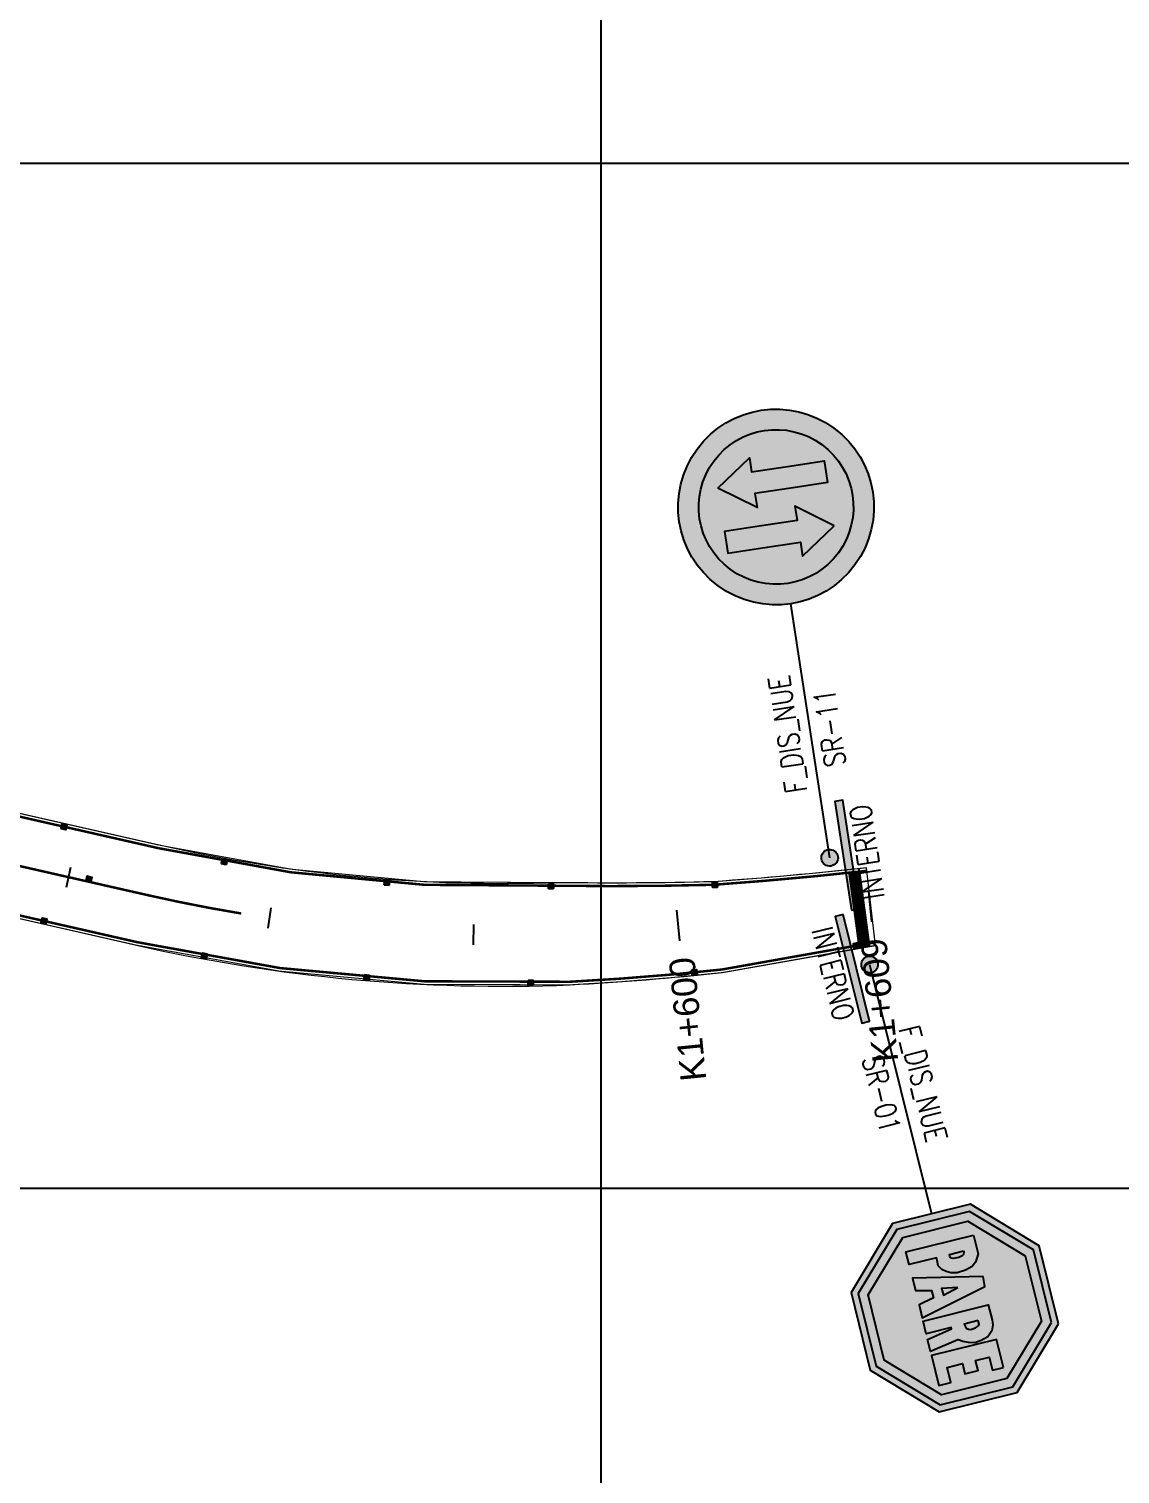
# Model space of a CAD drawing. Header units: metres. Extents: x 5050567 to 5051779, y 2427177 to 2427777.
# Drawn here: x 5051622.1 to 5051675.3, y 2427636.1 to 2427706.6 of the extents above; entities that cross this region are included whole.
import ezdxf
from ezdxf.enums import TextEntityAlignment as Align

# ---------------------------------------------------------------- set-up
doc = ezdxf.new("R2010")
doc.units = ezdxf.units.M
for name, color, linetype in [('C-ROAD-EJE PROYECTADO', 1, 'Continuous'), ('CVD-ALI-STA-MIN-CD', 7, 'Continuous'), ('GEN-COORD-IMPAR', 8, 'Continuous'), ('Sen_Horizontal', 250, 'Continuous'), ('Sen_Vert_Reglamentarias', 7, 'Continuous'), ('SPI-C-ROAD-STAN-MAJR', 7, 'Continuous'), ('TACHAS', 7, 'Continuous')]:
    doc.layers.add(name, color=color, linetype=linetype)
doc.layers.add('SEN_BASE_DEM', color=7, linetype='Continuous', lineweight=13, true_color=0xffffff)
doc.styles.add('Romans', font='romans.shx', dxfattribs={"height": 2})
doc.styles.add('TEXTO_ACCION_FASE', font='romans.shx', dxfattribs={"width": 0.8})

# ---------------------------------------------------------------- blocks, each defined once
blk = doc.blocks.new('THA')
at = {"layer": 'TACHAS'}
h = blk.add_hatch(color=50, dxfattribs=at)
h.paths.add_polyline_path([(-0.1179750001450657, 0.1069721472224501), (-0.1179750001450657, -0.1289778528960142), (0.1179749999733985, -0.1289778528960142), (0.1179750000898139, 0.1069721472224501), (0.0363000000667171, 0.0959692944081781), (0.0362999999503018, -0.095969294453198), (-0.0363000001219689, -0.095969294453198), (-0.0363000000055536, 0.0959692944081781)])
h.paths.add_polyline_path([(-0.0417450000226154, 0.0912086318487582), (-0.0417450001390307, -0.0073574902714881), (-0.1125300001280038, -0.0073574902714881), (-0.1125300001280038, 0.1007444374038187)], flags=16)
h.paths.add_polyline_path([(0.041745000083779, 0.0912086318487582), (0.112530000072752, 0.1007444374038187), (0.112530000072752, -0.0073328970690909), (0.0417450000837789, 0.0022029087188002)], flags=16)
h.paths.add_polyline_path([(-0.0417450001390307, -0.01280249028855), (-0.0417450001390307, -0.092297000833014), (-0.1125300001280038, -0.1209044179638568), (-0.1125300001280038, -0.01280249028855)], flags=16)
h.paths.add_polyline_path([(0.0417450000837789, -0.003291277703056), (0.112530000072752, -0.0128270832581166), (0.1125299999563367, -0.1209044179638568), (0.0417449999673636, -0.092297000833014)], flags=16)
for color, points in [(50, [(0.0363000000667171, 0.0959692944081781), (0.1179750000898139, 0.1069721472224501), (-0.1179750001450657, 0.1069721472224501), (-0.0363000000055536, 0.0959692944081781)]), (40, [(-0.1125300001280038, -0.0073574902714881), (-0.0417450001390307, -0.0073574902714881), (-0.0417450000226154, 0.0912086318487582), (-0.1125300001280038, 0.1007444374038187)]), (40, [(0.0417450000837789, 0.0912086318487582), (0.0417450000837789, 0.0035160884501693), (0.0438265085687772, 0.0019224981704936), (0.112530000072752, -0.0073328970690909), (0.112530000072752, 0.1007444374038187)]), (40, [(-0.0417450001390307, -0.01280249028855), (-0.1125300001280038, -0.01280249028855), (-0.1125300001280038, -0.1209044179638568), (-0.0417450001390307, -0.092297000833014)]), (40, [(0.0417450000837789, -0.003291277703056), (0.0417449999673636, -0.092297000833014), (0.1125299999563367, -0.1209044179638568), (0.112530000072752, -0.0128270832581166)])]:
    blk.add_hatch(color=color, dxfattribs=at).paths.add_polyline_path(points)
blk.add_hatch(color=50, dxfattribs=at).paths.add_polyline_path([(-0.0363000000055536, 0.0959692944081781), (-0.0363000001219689, -0.095969294453198), (0.0362999999503018, -0.095969294453198), (0.0363000000667171, 0.0959692944081781)], flags=17)
at = {"layer": 'TACHAS', "color": 7, "lineweight": 0, "ltscale": 10}
blk.add_line((0.0417450000837789, 0.0035160884501693), (0.0438265088320122, 0.0019224979689625), dxfattribs=at)
at = {"layer": 'TACHAS', "color": 18, "lineweight": 0, "true_color": 0x000000, "const_width": 0.0004}
for points in [[(-0.1179750001450657, -0.1289778528960142), (0.1179749999733985, -0.1289778528960142), (0.1179750000898139, 0.1069721472224501), (-0.1179750001450657, 0.1069721472224501)], [(0.0363000000667171, 0.0959692944081781), (-0.0363000000055536, 0.0959692944081781), (-0.0363000001219689, -0.095969294453198), (0.0362999999503018, -0.095969294453198)], [(0.0417449999673636, -0.092297000833014), (0.1125299999563367, -0.1209044179638568), (0.112530000072752, -0.0128270832581166), (0.0417450000837789, -0.003291277703056)]]:
    blk.add_lwpolyline(points, close=True, dxfattribs=at)
for points in [[(-0.1179750001450657, 0.1069721472224501), (-0.0363000000055536, 0.0959692944081781)], [(-0.0417450000226154, 0.0912086318487582), (-0.0417450001390307, -0.0073574902714881), (-0.1125300001280038, -0.0073574902714881)], [(0.1179750000898139, 0.1069721472224501), (0.0363000000667171, 0.0959692944081781)], [(0.112530000072752, -0.0073328970690909), (0.112530000072752, 0.1007444374038187), (0.0417450000837789, 0.0912086318487582), (0.0417450000837789, 0.0022029087188002), (0.112530000072752, -0.0073328970690909)], [(-0.1179750001450657, -0.1289778528960142), (-0.0363000001219689, -0.095969294453198)], [(-0.1125300001280038, -0.1209044179638568), (-0.1125300001280038, -0.01280249028855), (-0.0417450001390307, -0.01280249028855), (-0.0417450001390307, -0.092297000833014)], [(-0.1125300001280038, -0.1209044179638568), (-0.0417450001390307, -0.092297000833014)], [(0.1179749999733985, -0.1289778528960142), (0.0362999999503018, -0.095969294453198)]]:
    blk.add_lwpolyline(points, dxfattribs=at)
at = {"layer": 'TACHAS', "color": 7, "true_color": 0xffffff}
blk.add_lwpolyline([(0.1179749999733985, -0.1289778528960142), (-0.1179750001450657, -0.1289778528960142), (-0.1179750001450657, 0.1069721472224501), (0.1179750000898139, 0.1069721472224501)], close=True, dxfattribs=at)
at = {"layer": 'TACHAS', "color": 18, "lineweight": 0, "true_color": 0x000000}
blk.add_lwpolyline([(-0.1125300001280038, 0.1007444374038187, 0.0004, 0.0004, 0), (-0.0417450000226154, 0.0912086318487582, 0.0001815000000002, 0.0001815000000002, 0)], format="xyseb", dxfattribs=at)
blk = doc.blocks.new('th-')
at = {"layer": 'TACHAS', "true_color": 0xffffff}
h = blk.add_hatch(color=7, dxfattribs=at)
h.dxf.hatch_style = 1
h.paths.add_polyline_path([(0, -0.1179750000592321), (-0.2359500001184642, -0.1179750000592321), (-0.2359500001184642, 0.1179750000592321), (1.164153e-10, 0.1179750000592321)])
at = {"layer": 'TACHAS'}
for points in [[(-0.0054449999006465, 0.1117472902406007), (-0.0762299998896197, 0.1022114846855402), (-0.0762299998896197, 0.0145189412869513), (-0.0741484914046214, 0.0129253510072757), (-0.0054449999006465, 0.0036699557676911)], [(-0.0054449999006465, -0.0018242304213345), (-0.0762299998896197, 0.007711575133726), (-0.076230000006035, -0.081294147996232), (-0.0054450000170618, -0.1099015651270747)]]:
    blk.add_hatch(color=1, dxfattribs=at).paths.add_polyline_path(points)
at = {"layer": 'TACHAS', "color": 7, "lineweight": 0, "ltscale": 10}
blk.add_line((-0.0762299998896197, 0.0145189412869513), (-0.0741484911413863, 0.0129253508057445), dxfattribs=at)
at = {"layer": 'TACHAS', "color": 18, "lineweight": 5, "true_color": 0x000000, "const_width": 0.0004}
for points in [[(-0.2359500001184642, -0.1179750000592321), (0, -0.1179750000592321), (1.164153e-10, 0.1179750000592321), (-0.2359500001184642, 0.1179750000592321)], [(-0.0816749999066815, 0.1069721472449601), (-0.1542749999789521, 0.1069721472449601), (-0.1542750000953674, -0.084966441616416), (-0.0816750000230968, -0.084966441616416)], [(-0.076230000006035, -0.0812941479962319), (-0.0054450000170618, -0.1099015651270747), (-0.0054449999006465, -0.0018242304213345), (-0.0762299998896197, 0.007711575133726)]]:
    blk.add_lwpolyline(points, close=True, dxfattribs=at)
at = {"layer": 'TACHAS', "color": 18, "lineweight": 5, "true_color": 0x000000}
for points, const_width in [([(-0.2359500001184642, 0.1179750000592321), (-0.1542749999789521, 0.1069721472449601)], 0.0004), ([(-0.1597199999960139, 0.1022114846855402), (-0.1597200001124293, 0.0036453625652939), (-0.2305050001014024, 0.0036453625652939)], 0.0004), ([(-0.2305050001014024, 0.1117472902406007), (-0.2305050001014024, 0.0036453625652939)], 0.0001815000000002), ([(1.164153e-10, 0.1179750000592321), (-0.0816749999066815, 0.1069721472449601)], 0.0004), ([(-0.0054449999006465, 0.0036699557676911), (-0.0054449999006465, 0.1117472902406007), (-0.0762299998896197, 0.1022114846855402), (-0.0762299998896197, 0.0132057615555823), (-0.0054449999006465, 0.0036699557676911)], 0.0004), ([(-0.2305050001014024, -0.1099015651270747), (-0.2305050001014024, -0.0017996374517679), (-0.1597200001124293, -0.0017996374517679), (-0.1597200001124293, -0.0812941479962319)], 0.0004), ([(-0.2305050001014024, -0.1099015651270747), (-0.1597200001124293, -0.0812941479962319)], 0.0004), ([(0, -0.1179750000592321), (-0.0816750000230968, -0.084966441616416)], 0.0004)]:
    blk.add_lwpolyline(points, dxfattribs=dict(at, const_width=const_width))
at = {"layer": 'TACHAS', "color": 18, "lineweight": 30, "true_color": 0x000000}
blk.add_lwpolyline([(0, -0.1179750000592321), (-0.2359500001184642, -0.1179750000592321), (-0.2359500001184642, 0.1179750000592321), (1.164153e-10, 0.1179750000592321)], close=True, dxfattribs=at)
at = {"layer": 'TACHAS', "color": 18, "lineweight": 5, "true_color": 0x000000}
for points in [[(-0.2305050001014024, 0.1117472902406007, 0.0004, 0.0004, 0), (-0.1597199999960139, 0.1022114846855402, 0.0001815000000002, 0.0001815000000002, 0)], [(-0.2359500001184642, -0.1179750000592321, 0.0004, 0.0004, 0), (-0.1542750000953674, -0.084966441616416, 0.0001815000000002, 0.0001815000000002, 0)]]:
    blk.add_lwpolyline(points, format="xyseb", dxfattribs=at)
blk = doc.blocks.new('*U74')
at = {"layer": 'Sen_Horizontal', "color": 7, "true_color": 0xffffff, "const_width": 0.6}
blk.add_lwpolyline([(0, 0), (3.699869174162282, 0)], dxfattribs=at)
blk = doc.blocks.new('*U76')
h = blk.add_hatch(color=1)
h.dxf.hatch_style = 1
edge = h.paths.add_edge_path()
edge.add_ellipse((21.63763268549546, -0.0010190120232654), major_axis=(-4.219369073533949, 4.219369073533949), ratio=0.9999999999999927, start_angle=0, end_angle=360)
edge = h.paths.add_edge_path(flags=16)
edge.add_ellipse((21.63763268549546, -0.0010190120232654), major_axis=(-3.335273465016408, 3.335273465016408), ratio=1, start_angle=0, end_angle=360)
at = {"true_color": 0xffffff}
h = blk.add_hatch(color=7, dxfattribs=at)
edge = h.paths.add_edge_path()
edge.add_ellipse((21.63763268549546, -0.0010190120232654), major_axis=(-3.335273465016408, 3.335273465016408), ratio=1, start_angle=0, end_angle=360)
at = {"true_color": 0x000000}
for points in [[(19.30099241643317, -1.147773407304061), (18.4288794245123, -1.147773407304055), (19.9665523007765, -3.326606741514726), (21.50422517704072, -1.147773407304071), (20.63211218511985, -1.147773407304067), (20.63211218511987, 1.467062179787422), (20.63211218511987, 3.324568717468196), (19.96655230077653, 3.324568717468199), (19.30099241643319, 3.324568717468203), (19.30099241643319, 1.467062179787429)], [(22.64315318587101, -1.469100203833953), (22.64315318587101, -3.326606741514726), (23.30871307021435, -3.326606741514726), (23.97427295455769, -3.326606741514726), (23.97427295455769, -1.469100203833953), (23.97427295455769, 1.145735383257534), (24.84638594647857, 1.145735383257534), (23.30871307021435, 3.324568717468196), (21.77104019395014, 1.145735383257534), (22.64315318587101, 1.145735383257534)]]:
    blk.add_hatch(color=18, dxfattribs=at).paths.add_polyline_path(points)
h = blk.add_hatch(color=250)
edge = h.paths.add_edge_path()
edge.add_ellipse((0, -3.6e-15), major_axis=(-0.3582761082145878, 0.3582761082145879), ratio=0.9999999999998589, start_angle=225, end_angle=225)
blk.add_hatch(color=250).paths.add_polyline_path([(3.35086463363666, -0.8333082079320242), (-3.350864633591697, -0.8333082079320242), (-3.350864633591697, -1.326414088390098), (3.35086463363666, -1.326414088390098)])
at = {"color": 18, "true_color": 0x000000}
for points in [[(19.9665523007765, -3.326606741514726), (21.50422517704072, -1.147773407304072), (20.63211218511985, -1.147773407304066), (20.63211218511987, 1.467062179787422), (20.63211218511987, 3.324568717468196), (19.96655230077653, 3.324568717468199), (19.30099241643319, 3.324568717468203), (19.30099241643319, 1.467062179787429), (19.30099241643317, -1.147773407304061), (18.4288794245123, -1.147773407304056)], [(23.30871307021435, 3.324568717468196), (24.84638594647857, 1.145735383257534), (23.97427295455769, 1.145735383257534), (23.97427295455769, -1.469100203833953), (23.97427295455769, -3.326606741514726), (23.30871307021435, -3.326606741514726), (22.64315318587101, -3.326606741514726), (22.64315318587101, -1.469100203833953), (22.64315318587101, 1.145735383257534), (21.77104019395014, 1.145735383257534)]]:
    blk.add_lwpolyline(points, close=True, dxfattribs=at)
at = {"color": 250}
blk.add_lwpolyline([(-3.350864633591697, -0.8333082079320313), (-3.350864633591697, -1.326414088390105), (3.35086463363666, -1.326414088390105), (3.35086463363666, -0.8333082079320313)], close=True, dxfattribs=at)
blk.add_lwpolyline([(0, -1.78e-14), (15.67054380403061, -1.460723134e-07)], dxfattribs=at)
at = {"color": 1}
for major_axis, ratio in [((-4.219369073533949, 4.219369073533949), 0.9999999999999928), ((-3.335273465016408, 3.335273465016408), 1)]:
    blk.add_ellipse((21.63763268549546, -0.0010190120232654), major_axis=major_axis, ratio=ratio, start_param=3.926990816987244, end_param=10.21017612416683, dxfattribs=at)
at = {"color": 250}
blk.add_ellipse((0, -1.07e-14), major_axis=(-0.3582761082145876, 0.3582761082145877), ratio=0.9999999999998589, start_param=3.926990816987312, end_param=10.2101761241669, dxfattribs=at)
at = {"style": 'TEXTO_ACCION_FASE', "width": 0.8}
blk.add_text('SR-11', height=1.3, dxfattribs=at).set_placement((7.835271902015314, -1.200000073036153), align=Align.MIDDLE_CENTER)
for tag, p in [('FASE_ACCION', (7.835271902015307, 1.395888760286501)), ('INTERNO', (0, -2.300000000000007))]:
    blk.add_attdef(tag, text='', height=1.3, dxfattribs=at).set_placement(p, align=Align.MIDDLE_CENTER)
blk = doc.blocks.new('*U107')
for color, points in [(1, [(15.6705429990763, 2.447156613507985), (15.67054460898492, -2.447156905652576), (19.13134802601365, -5.907958045926676), (24.02566154517416, -5.907956436017997), (27.48646268544826, -2.44715301898924), (27.48646107553965, 2.447160500171232), (24.02565765851097, 5.907961640445336), (19.13134413935035, 5.907960030536713)]), (250, [(3.35086463363666, -0.8333082079320242), (-3.350864633591697, -0.8333082079320242), (-3.350864633591697, -1.326414088390098), (3.35086463363666, -1.326414088390098)])]:
    blk.add_hatch(color=color).paths.add_polyline_path(points)
at = {"true_color": 0xffffff}
h = blk.add_hatch(color=7, dxfattribs=at)
h.dxf.hatch_style = 1
h.paths.add_polyline_path([(16.07208181867321, 2.280833943352854), (16.07208331916331, -2.280833971337535), (19.29767069616872, -5.506419226329775), (23.85933861085931, -5.506417725839675), (27.0849238658513, -2.280830348834233), (27.08492236536137, 2.280837565856436), (23.85933498835596, 5.506422820848364), (19.29766707366542, 5.506421320358435)])
h.paths.add_polyline_path([(19.53283260937638, 4.938682022848091), (16.6398212708915, 2.045668781139932), (16.63982261667348, -2.045668435626404), (19.53283585838153, -4.93867977411157), (23.62417307514835, -4.938678428329446), (26.51718441363323, -2.0456651866212), (26.51718306785113, 2.045672030145244), (23.62416982614298, 4.938683368630073)], flags=16)
h.paths.add_polyline_path([(22.66986405698879, 1.206730672368131), (22.89229091745841, 1.206730672368074), (23.33304169622334, 0.8699099200397876), (22.66986405698871, 0.0542335043910255)], flags=0)
h = blk.add_hatch(color=7, dxfattribs=at)
h.dxf.hatch_style = 1
h.paths.add_polyline_path([(18.33499879768573, 1.363308414526578), (18.37836864767843, 1.363308414526464), (18.53766080437896, 1.310246313703252), (18.60486428670867, 1.212560822281652), (18.64304210595014, 0.9931841666456691), (18.62099190687678, 0.6406144154600142), (18.58382388404834, 0.5415656397417692), (18.49471587693057, 0.4843199712260216), (18.44365281529912, 0.4673102810011401), (18.33499879768573, 0.4673102810011969)], flags=16)
h.paths.add_polyline_path([(17.54758677039047, 2.176617137238075), (18.72178627983419, 2.176617137238018), (18.95225318347337, 2.034885625924112), (19.16707124932918, 1.896880132196109), (19.38441858452046, 1.643476816609669), (19.49543980852718, 1.199686803092411), (19.5245891750954, 0.6607831713191317), (19.44453574333528, 0.2927822752523852), (19.29730006211309, 0.0312038599517663), (19.10313471065285, -0.195171678264991), (18.84650081587841, -0.3661472486247774), (18.5014969628798, -0.3333116220349055), (18.33499879768584, -0.3385112259985945), (18.33499879768573, -2.068353428370365), (17.54758677039041, -2.068353428370365)])
h.paths.add_polyline_path([(20.41138496156265, 0.4786596925643707), (20.2247043671361, -0.4896576715093275), (20.65140290919277, -0.4718903992290749)], flags=16)
h.paths.add_polyline_path([(20.13399071012071, 2.136242998313285), (19.19391929725155, -2.068353428370365), (19.97454294247844, -2.068353428370365), (20.21235443166705, -1.117739698428898), (20.66251890399855, -1.117739698428955), (20.87390697243396, -2.068353428370365), (21.68261647237443, -2.068353428370365), (20.7483353806943, 2.096637424975959)])
h.paths.add_polyline_path([(22.66986405698879, 1.206730672368131), (22.66986405698873, 0.3237806692656235), (22.71929938075851, 0.3237806692656235), (22.938998151205, 0.3852554211621779), (23.03190329556793, 0.499524254527465), (23.07941469363112, 0.6419636454649762), (23.04835565544067, 0.931655658762871), (22.98650955974614, 1.13472899816201), (22.89229091745841, 1.206730672368074)], flags=16)
h.paths.add_polyline_path([(22.83079089211771, 2.033087525502559), (23.12514936107232, 2.002123053094827), (23.470620421136, 1.864026531933738), (23.76798296249461, 1.531900991926356), (23.894596051517, 1.08905019606805), (23.92563594220036, 0.6857986138440344), (23.83231093023125, 0.3127468576754699), (23.68439724937997, -0.0124471955329924), (23.51974267273494, -0.2592649296575544), (23.50043730668858, -0.2737343174006597), (23.79973952214064, -2.068353428370365), (23.0495271085525, -2.068353428370365), (22.76981009565105, -0.4976545784707938), (22.6829209097495, -0.4955367408073883), (22.6829209097495, -2.068353428370365), (21.88245202969341, -2.068353428370365), (21.88245202969347, 2.033087525502529)])
h.paths.add_polyline_path([(25.81005409585078, 2.008173872328106), (24.04988458992761, 2.006991264656753), (24.04988458992761, -2.068353428370365), (25.93406975010061, -2.068353428370365), (25.93406975010083, -1.320285446315075), (24.9809217199217, -1.320285446315075), (24.9809217199217, -0.3590465721334013), (25.62070597801625, -0.3590465721334013), (25.62070597801642, 0.4673102810009704), (24.9939784338477, 0.4673102810011685), (24.9939784338477, 1.324164023257786), (25.80723348839581, 1.324164023257901)])
h = blk.add_hatch(color=250)
edge = h.paths.add_edge_path()
edge.add_ellipse((0, -3.6e-15), major_axis=(-0.3582761082145878, 0.3582761082145879), ratio=0.9999999999998589, start_angle=225, end_angle=225)
at = {"color": 1}
for points in [[(24.02565765851097, 5.907961640445329), (19.13134413935035, 5.907960030536706), (15.6705429990763, 2.447156613507978), (15.67054460898492, -2.447156905652583), (19.13134802601365, -5.907958045926683), (24.02566154517416, -5.907956436018004), (27.48646268544826, -2.447153018989247), (27.48646107553964, 2.447160500171229)], [(23.85933498835596, 5.506422820848364), (19.29766707366542, 5.506421320358434), (16.07208181867321, 2.280833943352853), (16.07208331916331, -2.280833971337536), (19.29767069616872, -5.506419226329775), (23.85933861085931, -5.506417725839675), (27.0849238658513, -2.280830348834236), (27.08492236536137, 2.280837565856437)], [(23.62416982614297, 4.938683368630073), (26.51718306785113, 2.045672030145247), (26.51718441363323, -2.045665186621199), (23.62417307514835, -4.938678428329446), (19.53283585838153, -4.938679774111569), (16.63982261667348, -2.045668435626403), (16.6398212708915, 2.045668781139929), (19.53283260937638, 4.938682022848091)]]:
    blk.add_lwpolyline(points, close=True, dxfattribs=at)
at = {"color": 7, "true_color": 0xffffff}
for points in [[(17.54758677039047, 2.176617137238075), (18.72178627983419, 2.176617137238018), (18.95225318347337, 2.034885625924112), (19.16707124932918, 1.896880132196109), (19.38441858452046, 1.643476816609669), (19.49543980852718, 1.199686803092411), (19.5245891750954, 0.6607831713191317), (19.44453574333528, 0.2927822752523852), (19.29730006211309, 0.0312038599517663), (19.10313471065285, -0.195171678264991), (18.84650081587841, -0.3661472486247774), (18.5014969628798, -0.3333116220349055), (18.33499879768584, -0.3385112259985945), (18.33499879768573, -2.068353428370365), (17.54758677039041, -2.068353428370365)], [(20.13399071012071, 2.136242998313285), (19.19391929725155, -2.068353428370365), (19.97454294247844, -2.068353428370365), (20.21235443166705, -1.117739698428898), (20.66251890399855, -1.117739698428955), (20.87390697243396, -2.068353428370365), (21.68261647237443, -2.068353428370365), (20.7483353806943, 2.096637424975959)], [(22.83079089211771, 2.033087525502559), (23.12514936107232, 2.002123053094827), (23.470620421136, 1.864026531933738), (23.76798296249461, 1.531900991926356), (23.894596051517, 1.08905019606805), (23.92563594220036, 0.6857986138440344), (23.83231093023125, 0.3127468576754699), (23.68439724937997, -0.0124471955329924), (23.51974267273494, -0.2592649296575544), (23.50043730668858, -0.2737343174006597), (23.79973952214064, -2.068353428370365), (23.0495271085525, -2.068353428370365), (22.76981009565105, -0.4976545784707938), (22.6829209097495, -0.4955367408073883), (22.6829209097495, -2.068353428370365), (21.88245202969341, -2.068353428370365), (21.88245202969347, 2.033087525502529)], [(25.81005409585078, 2.008173872328106), (24.04988458992761, 2.006991264656753), (24.04988458992761, -2.068353428370365), (25.93406975010061, -2.068353428370365), (25.93406975010083, -1.320285446315075), (24.9809217199217, -1.320285446315075), (24.9809217199217, -0.3590465721334013), (25.62070597801625, -0.3590465721334013), (25.62070597801642, 0.4673102810009704), (24.9939784338477, 0.4673102810011685), (24.9939784338477, 1.324164023257786), (25.80723348839581, 1.324164023257901)], [(18.33499879768573, 1.363308414526578), (18.37836864767843, 1.363308414526464), (18.53766080437896, 1.310246313703252), (18.60486428670867, 1.212560822281652), (18.64304210595014, 0.9931841666456691), (18.62099190687678, 0.6406144154600142), (18.58382388404834, 0.5415656397417692), (18.49471587693057, 0.4843199712260216), (18.44365281529912, 0.4673102810011401), (18.33499879768573, 0.4673102810011969)], [(22.66986405698879, 1.206730672368131), (22.66986405698873, 0.3237806692656235), (22.71929938075851, 0.3237806692656235), (22.938998151205, 0.3852554211621779), (23.03190329556793, 0.499524254527465), (23.07941469363112, 0.6419636454649762), (23.04835565544067, 0.931655658762871), (22.98650955974614, 1.13472899816201), (22.89229091745841, 1.206730672368074)], [(20.41138496156265, 0.4786596925643707), (20.2247043671361, -0.4896576715093275), (20.65140290919277, -0.4718903992290749)]]:
    blk.add_lwpolyline(points, close=True, dxfattribs=at)
at = {"color": 250}
blk.add_lwpolyline([(-3.350864633591697, -0.8333082079320313), (-3.350864633591697, -1.326414088390105), (3.35086463363666, -1.326414088390105), (3.35086463363666, -0.8333082079320313)], close=True, dxfattribs=at)
blk.add_lwpolyline([(0, -1.78e-14), (15.67054380403061, -1.460723134e-07)], dxfattribs=at)
blk.add_ellipse((0, -1.07e-14), major_axis=(-0.3582761082145876, 0.3582761082145877), ratio=0.9999999999998589, start_param=3.926990816987312, end_param=10.2101761241669, dxfattribs=at)
at = {"style": 'TEXTO_ACCION_FASE', "width": 0.8}
blk.add_text('SR-01', height=1.3, dxfattribs=at).set_placement((7.835271902015314, -1.200000073036153), align=Align.MIDDLE_CENTER)
for tag, p in [('FASE_ACCION', (7.835271902015307, 1.395888760286501)), ('INTERNO', (0, -2.300000000000007))]:
    blk.add_attdef(tag, text='', height=1.3, dxfattribs=at).set_placement(p, align=Align.MIDDLE_CENTER)
blk = doc.blocks.new('AeccTickLine')
blk.add_line((0, -0.5), (0, 0.5))

msp = doc.modelspace()

# ---------------------------------------------------------------- linework, layer by layer
at = {"layer": 'C-ROAD-EJE PROYECTADO', "color": 30, "linetype": 'Continuous', "lineweight": -3, "const_width": 0.05, "flags": 128}
for points in [[(5051539.644967506, 2427664.775479093), (5051550.612609958, 2427670.640768962, -0.1805720104516305), (5051590.126700568, 2427675.959131911), (5051595.439493724, 2427674.751526816), (5051609.95557223, 2427670.939248653), (5051628.447437244, 2427666.736022636, 0.0651054478389778), (5051647.940816972, 2427664.908525024, 0.0098324327527046), (5051655.472348271, 2427664.955197457, 0.0098324327527046), (5051662.941571837, 2427665.636)], [(5051542.474459564, 2427659.48454584), (5051553.442102017, 2427665.349835709, -0.1805720104187047), (5051588.796814667, 2427670.108370978), (5051594.109607822, 2427668.900765883), (5051608.847333985, 2427666.063614541), (5051627.339198994, 2427661.860388525, 0.0662168138833134), (5051648.479586637, 2427659.925673688, 0.0142422892835916), (5051655.907711856, 2427660.524332535), (5051663.371767755, 2427661.850960826)]]:
    msp.add_lwpolyline(points, format="xyb", dxfattribs=at)
at = {"layer": 'GEN-COORD-IMPAR', "linetype": 'Continuous'}
for p, q in [((5051650, 2427587.992151616), (5051650, 2427760.506288705)), ((5051324.944702836, 2427700), (5051764.131765257, 2427700)), ((5051333.083098597, 2427650), (5051772.270161018, 2427650))]:
    msp.add_line(p, q, dxfattribs=at)
at = {"layer": 'SEN_BASE_DEM'}
msp.add_lwpolyline([(5051542.474459564, 2427659.48454584), (5051553.442102017, 2427665.349835709, -0.1805720104192129), (5051588.796814667, 2427670.108370978), (5051594.109607822, 2427668.900765883), (5051608.847333985, 2427666.063614541), (5051627.339198994, 2427661.860388525, 0.0662168138834364), (5051648.479586637, 2427659.925673688, 0.0142422892835915), (5051655.907711856, 2427660.524332535), (5051663.371767755, 2427661.850960826), (5051662.941571837, 2427665.636, -0.0098324327526964), (5051655.472348271, 2427664.955197457, -0.0098324327527117), (5051647.940816972, 2427664.908525024, -0.0651054478388722), (5051628.447437244, 2427666.736022636), (5051609.95557223, 2427670.939248653), (5051595.439493724, 2427674.751526816), (5051590.126700568, 2427675.959131911, 0.1805720104525619), (5051550.612609958, 2427670.640768962), (5051539.644967506, 2427664.775479093, -0.1569194798230413)], format="xyb", dxfattribs=at)
at = {"layer": 'SEN_BASE_DEM', "const_width": 0.12, "flags": 128}
for points in [[(5051662.958122186, 2427665.486915843, -0.0098368909976476), (5051655.479629286, 2427664.805335651, -0.0098319793167542), (5051647.942547615, 2427664.758488148, -0.065092991832175), (5051628.414190097, 2427666.589753612), (5051609.919887942, 2427670.793533594), (5051595.403809436, 2427674.605811758), (5051590.09345342, 2427675.812862888, 0.1805720104511951), (5051550.683347259, 2427670.50849563), (5051539.715704808, 2427664.643205762, -0.1569194798220762)], [(5051542.403722263, 2427659.616819171), (5051553.371364716, 2427665.48210904, -0.180572010419285), (5051588.830061815, 2427670.254640002), (5051594.140417829, 2427669.047588872), (5051608.878143991, 2427666.210437529), (5051627.372446142, 2427662.006657549, 0.0662142456089985), (5051648.472620606, 2427660.075514107, 0.014231101389101), (5051655.886413363, 2427660.672897859), (5051663.345518797, 2427661.998646276)]]:
    msp.add_lwpolyline(points, format="xyb", dxfattribs=at)
at = {"layer": 'SEN_BASE_DEM', "color": 40, "linetype": 'Continuous', "const_width": 0.12, "flags": 128}
msp.add_lwpolyline([(5051541.059713535, 2427662.130012466), (5051552.027355988, 2427667.995302335, -0.1805720103970944), (5051589.461757617, 2427673.033751445), (5051627.893318119, 2427664.298205581, 0.0148621481058329), (5051632.442512958, 2427663.405452017)], format="xyb", dxfattribs=at)

# ---------------------------------------------------------------- block references
at = {"layer": 'CVD-ALI-STA-MIN-CD', "color": 7, "linetype": 'Continuous', "lineweight": -3}
for p, rotation in [((5051624.028355435, 2427665.176716844), 347.1941741341707), ((5051633.82549663, 2427663.189233629), 351.6283174755943), ((5051643.785062425, 2427662.370604945), 358.9739302335814)]:
    msp.add_blockref('AeccTickLine', p, dxfattribs=dict(at, rotation=rotation))
at = {"layer": 'SEN_BASE_DEM'}
for name, p, rotation in [('th-', (5051623.687811853, 2427667.664065802), 167.1941741350531), ('th-', (5051631.502498491, 2427665.955152485), 169.582240281295), ('THA', (5051625.023897345, 2427665.104254963), 347.1941741351309), ('th-', (5051639.432382861, 2427664.926895261), 175.6412784354481), ('th-', (5051647.426504015, 2427664.741406688), 181.7003165896011), ('th-', (5051655.425606963, 2427664.803944924), 181.4665944647802), ('th-', (5051622.94190036, 2427663.013726619), 347.1941741353023), ('th-', (5051662.549367399, 2427661.857141847), 10.07825419071527), ('th-', (5051630.758351033, 2427661.31326476), 349.6588848824221), ('th-', (5051654.660473793, 2427660.544755042), 5.697039981169937), ('th-', (5051638.686838034, 2427660.271035599), 355.3635051221263), ('th-', (5051646.679657229, 2427660.022059539), 1.068125361830398)]:
    msp.add_blockref(name, p, dxfattribs=dict(at, rotation=rotation))
at = {"layer": 'Sen_Horizontal', "rotation": 277.6520103481913}
msp.add_blockref('*U74', (5051662.345618601, 2427665.419920336), dxfattribs=at)
at = {"layer": 'Sen_Vert_Reglamentarias', "xscale": 0.8, "yscale": 0.8, "zscale": 0.8}
for name, p, rotation in [('*U76', (5051661.144079971, 2427666.12231225, 712.8790000000001), 98.69877184670548), ('*U107', (5051663.092146281, 2427660.919042271), 283.9106160335867)]:
    msp.add_blockref(name, p, dxfattribs=dict(at, rotation=rotation)).add_auto_attribs({'INTERNO': 'INTERNO', 'FASE_ACCION': 'F_DIS_NUE'})
at = {"layer": 'SPI-C-ROAD-STAN-MAJR', "color": 7, "linetype": 'Continuous', "lineweight": -3, "xscale": 1.5, "yscale": 1.5, "zscale": 1.5, "rotation": 5.61169954051309}
for p in [(5051663.127302458, 2427663.745747059), (5051653.768161369, 2427662.826145745)]:
    msp.add_blockref('AeccTickLine', p, dxfattribs=at)

# ---------------------------------------------------------------- texts
at = {"layer": 'SPI-C-ROAD-STAN-MAJR', "color": 7, "linetype": 'Continuous', "lineweight": -3, "char_height": 1.25, "attachment_point": 6, "rotation": 95.61169954051297, "style": 'Romans'}
for s, insert in [('{\\fArial|b0|i0|c0|p34;K1+609}', (5051663.2805822, 2427662.185759376)), ('{\\fArial|b0|i0|c0|p34;K1+600}', (5051653.92144111, 2427661.266158062))]:
    msp.add_mtext(s, dxfattribs=dict(at, insert=insert))

doc.saveas('drawing.dxf')
